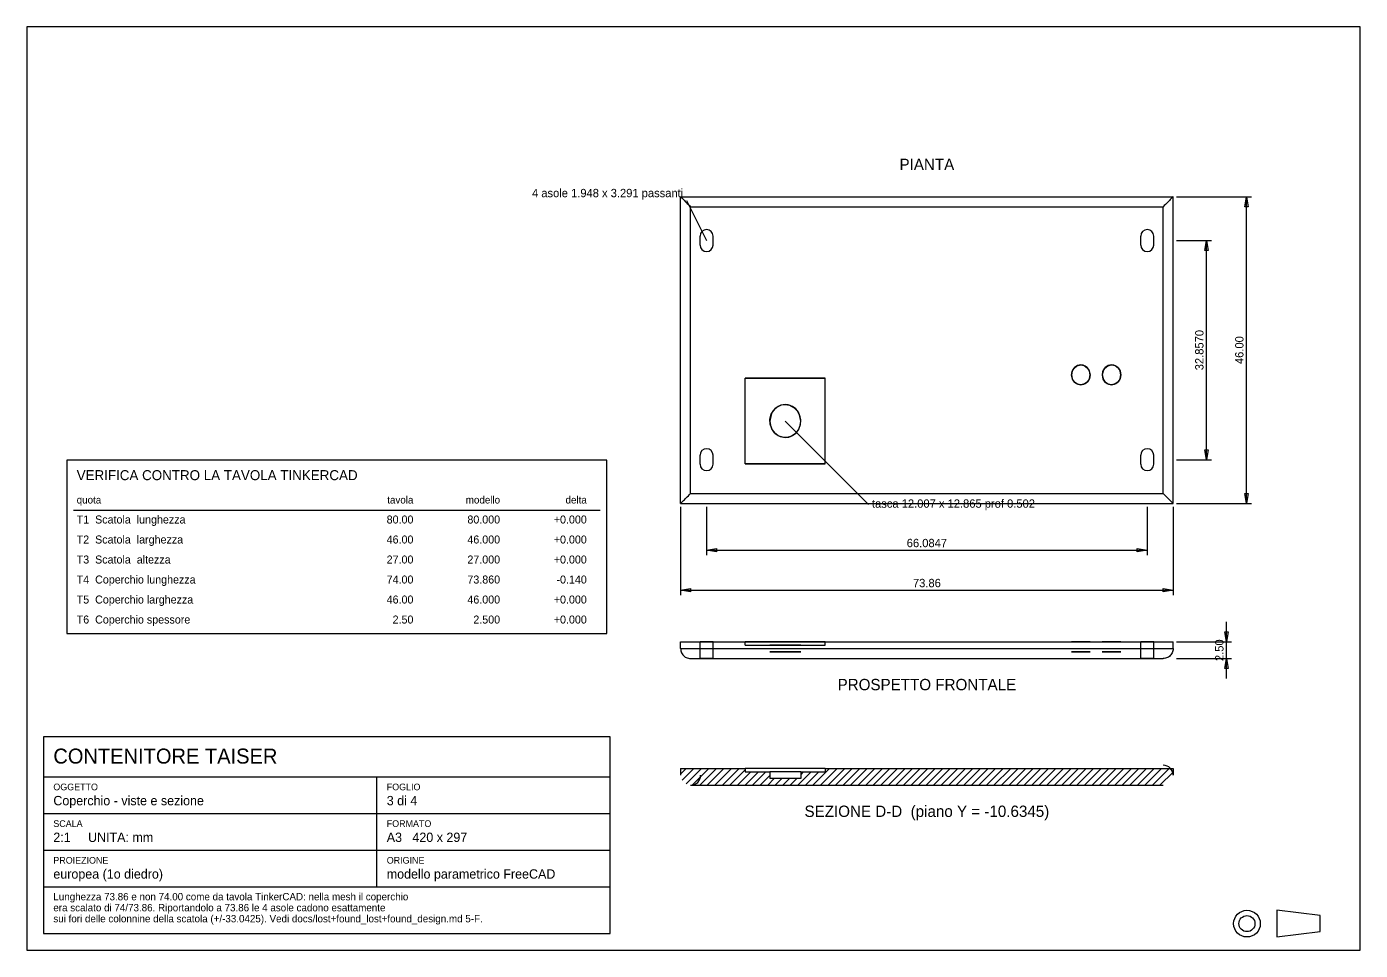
# Model space of a CAD drawing. Header units: metres. Extents: x 10 to 1730, y 10 to 287.
# Drawn here: x 890 to 1290, y 10 to 287 of the extents above; entities that cross this region are included whole.
import ezdxf
from ezdxf.enums import TextEntityAlignment as Align

# ---------------------------------------------------------------- set-up
doc = ezdxf.new("R2010")
doc.units = ezdxf.units.M
for name, color, linetype in [('ASSI', 1, 'CONTINUOUS'), ('CONTORNO', 7, 'CONTINUOUS'), ('CORNICE', 7, 'CONTINUOUS'), ('NASCOSTO', 8, 'CONTINUOUS'), ('QUOTE', 5, 'CONTINUOUS'), ('SEZIONE', 9, 'CONTINUOUS')]:
    doc.layers.add(name, color=color, linetype=linetype)

msp = doc.modelspace()

# ---------------------------------------------------------------- linework, layer by layer
at = {"layer": 'CONTORNO'}
for p, q in [((1086.14, 144), (1086.14, 236)), ((1086.14, 236), (1233.86, 236)), ((1233.86, 144), (1233.86, 236)), ((1091.966955, 221.514307), (1091.966955, 224.199693)), ((1095.863569, 221.514307), (1095.863569, 224.199693)), ((1224.136431, 221.514307), (1224.136431, 224.199693)), ((1228.033045, 221.514307), (1228.033045, 224.199693)), ((1203.801211, 184.142344), (1203.58908, 183.692781)), ((1204.263059, 184.748224), (1203.801211, 184.142344)), ((1204.841063, 185.195207), (1204.263059, 184.748224)), ((1205.127493, 185.33943), (1204.841063, 185.195207)), ((1206.1625, 185.554), (1205.127493, 185.33943)), ((1206.845971, 185.462398), (1206.1625, 185.554)), ((1207.483937, 185.195207), (1206.845971, 185.462398)), ((1208.061941, 184.748224), (1207.483937, 185.195207)), ((1208.523789, 184.142344), (1208.061941, 184.748224)), ((1208.73592, 183.692781), (1208.523789, 184.142344)), ((1213.033711, 184.142344), (1212.82158, 183.692781)), ((1213.495559, 184.748224), (1213.033711, 184.142344)), ((1214.073563, 185.195207), (1213.495559, 184.748224)), ((1214.359993, 185.33943), (1214.073563, 185.195207)), ((1215.395, 185.554), (1214.359993, 185.33943)), ((1216.078471, 185.462398), (1215.395, 185.554)), ((1216.716437, 185.195207), (1216.078471, 185.462398)), ((1217.294441, 184.748224), (1216.716437, 185.195207)), ((1217.756289, 184.142344), (1217.294441, 184.748224)), ((1217.96842, 183.692781), (1217.756289, 184.142344)), ((1105.523259, 155.866), (1105.523259, 181.596)), ((1129.537741, 181.596), (1105.523259, 181.596)), ((1129.537741, 155.866), (1129.537741, 181.596)), ((1203.58908, 183.692781), (1203.387759, 182.581)), ((1203.387759, 182.581), (1203.58908, 181.469219)), ((1203.58908, 181.469219), (1203.801211, 181.019656)), ((1203.801211, 181.019656), (1204.263059, 180.413776)), ((1204.263059, 180.413776), (1204.841063, 179.966793)), ((1207.483937, 179.966793), (1208.061941, 180.413776)), ((1208.061941, 180.413776), (1208.523789, 181.019656)), ((1208.523789, 181.019656), (1208.73592, 181.469219)), ((1208.937241, 182.581), (1208.73592, 183.692781)), ((1208.73592, 181.469219), (1208.937241, 182.581)), ((1212.82158, 183.692781), (1212.620259, 182.581)), ((1212.620259, 182.581), (1212.82158, 181.469219)), ((1212.82158, 181.469219), (1213.033711, 181.019656)), ((1213.033711, 181.019656), (1213.495559, 180.413776)), ((1213.495559, 180.413776), (1214.073563, 179.966793)), ((1216.716437, 179.966793), (1217.294441, 180.413776)), ((1217.294441, 180.413776), (1217.756289, 181.019656)), ((1217.756289, 181.019656), (1217.96842, 181.469219)), ((1218.169741, 182.581), (1217.96842, 183.692781)), ((1217.96842, 181.469219), (1218.169741, 182.581)), ((1204.841063, 179.966793), (1205.239012, 179.777489)), ((1205.239012, 179.777489), (1206.1625, 179.608)), ((1206.1625, 179.608), (1207.085988, 179.777489)), ((1207.085988, 179.777489), (1207.483937, 179.966793)), ((1214.073563, 179.966793), (1214.471512, 179.777489)), ((1214.471512, 179.777489), (1215.395, 179.608)), ((1215.395, 179.608), (1216.318488, 179.777489)), ((1216.318488, 179.777489), (1216.716437, 179.966793)), ((1114.388272, 172.361347), (1113.613176, 171.357561)), ((1115.355264, 173.099224), (1114.388272, 172.361347)), ((1116.180894, 173.466161), (1115.355264, 173.099224)), ((1117.5305, 173.682), (1116.180894, 173.466161)), ((1118.398066, 173.59397), (1117.5305, 173.682)), ((1119.705736, 173.099224), (1118.398066, 173.59397)), ((1120.672728, 172.361347), (1119.705736, 173.099224)), ((1121.447824, 171.357561), (1120.672728, 172.361347)), ((1113.255496, 170.611286), (1112.909259, 168.731)), ((1112.909259, 168.731), (1113.076901, 167.409568)), ((1113.613176, 171.357561), (1113.255496, 170.611286)), ((1121.805504, 170.611286), (1121.447824, 171.357561)), ((1122.151741, 168.731), (1121.805504, 170.611286)), ((1121.984099, 167.409568), (1122.151741, 168.731)), ((1113.076901, 167.409568), (1113.255496, 166.850714)), ((1113.255496, 166.850714), (1113.613176, 166.104439)), ((1113.613176, 166.104439), (1114.388272, 165.100653)), ((1114.388272, 165.100653), (1115.355264, 164.362776)), ((1115.355264, 164.362776), (1115.992461, 164.062254)), ((1115.992461, 164.062254), (1117.5305, 163.78)), ((1118.623419, 163.920451), (1119.068539, 164.062254)), ((1119.068539, 164.062254), (1119.705736, 164.362776)), ((1119.705736, 164.362776), (1120.672728, 165.100653)), ((1120.672728, 165.100653), (1121.447824, 166.104439)), ((1121.447824, 166.104439), (1121.805504, 166.850714)), ((1121.805504, 166.850714), (1121.984099, 167.409568)), ((1117.5305, 163.78), (1118.623419, 163.920451)), ((1091.966955, 155.800307), (1091.966955, 158.485693)), ((1095.863569, 155.800307), (1095.863569, 158.485693)), ((1224.136431, 155.800307), (1224.136431, 158.485693)), ((1228.033045, 155.800307), (1228.033045, 158.485693)), ((1129.537741, 155.866), (1105.523259, 155.866)), ((1086.14, 144), (1233.86, 144)), ((1086.14, 100.5), (1086.14, 102.5)), ((1086.14, 102.5), (1233.86, 102.5)), ((1086.14, 100.5), (1086.158863, 100.164107)), ((1086.14, 100.5), (1086.158863, 100.164107)), ((1086.14, 100.5), (1233.86, 100.5)), ((1086.158863, 100.164107), (1086.215216, 99.832437)), ((1086.158863, 100.164107), (1086.215216, 99.832437)), ((1233.841137, 100.164107), (1233.784784, 99.832437)), ((1233.841137, 100.164107), (1233.784784, 99.832437)), ((1233.86, 100.5), (1233.841137, 100.164107)), ((1233.86, 100.5), (1233.841137, 100.164107)), ((1233.86, 100.5), (1233.86, 102.5)), ((1086.215216, 99.832437), (1086.30835, 99.509163)), ((1086.215216, 99.832437), (1086.30835, 99.509163)), ((1086.30835, 99.509163), (1086.437093, 99.198349)), ((1086.30835, 99.509163), (1086.437093, 99.198349)), ((1086.437093, 99.198349), (1086.599827, 98.903904)), ((1086.437093, 99.198349), (1086.599827, 98.903904)), ((1086.599827, 98.903904), (1086.794506, 98.629531)), ((1086.599827, 98.903904), (1086.794506, 98.629531)), ((1086.794506, 98.629531), (1087.01868, 98.37868)), ((1086.794506, 98.629531), (1087.01868, 98.37868)), ((1087.01868, 98.37868), (1087.269531, 98.154506)), ((1087.01868, 98.37868), (1087.269531, 98.154506)), ((1087.269531, 98.154506), (1087.543904, 97.959827)), ((1087.269531, 98.154506), (1087.543904, 97.959827)), ((1087.543904, 97.959827), (1087.838349, 97.797093)), ((1087.543904, 97.959827), (1087.838349, 97.797093)), ((1087.838349, 97.797093), (1088.149163, 97.66835)), ((1087.838349, 97.797093), (1088.149163, 97.66835)), ((1088.149163, 97.66835), (1088.472437, 97.575216)), ((1088.149163, 97.66835), (1088.472437, 97.575216)), ((1088.472437, 97.575216), (1088.804107, 97.518863)), ((1088.472437, 97.575216), (1088.804107, 97.518863)), ((1088.804107, 97.518863), (1089.14, 97.5)), ((1088.804107, 97.518863), (1089.14, 97.5)), ((1089.14, 97.5), (1230.86, 97.5)), ((1231.195893, 97.518863), (1230.86, 97.5)), ((1231.195893, 97.518863), (1230.86, 97.5)), ((1231.527563, 97.575216), (1231.195893, 97.518863)), ((1231.527563, 97.575216), (1231.195893, 97.518863)), ((1231.850837, 97.66835), (1231.527563, 97.575216)), ((1231.850837, 97.66835), (1231.527563, 97.575216)), ((1232.161651, 97.797093), (1231.850837, 97.66835)), ((1232.161651, 97.797093), (1231.850837, 97.66835)), ((1232.456096, 97.959827), (1232.161651, 97.797093)), ((1232.456096, 97.959827), (1232.161651, 97.797093)), ((1232.730469, 98.154506), (1232.456096, 97.959827)), ((1232.730469, 98.154506), (1232.456096, 97.959827)), ((1232.98132, 98.37868), (1232.730469, 98.154506)), ((1232.98132, 98.37868), (1232.730469, 98.154506)), ((1233.205494, 98.629531), (1232.98132, 98.37868)), ((1233.205494, 98.629531), (1232.98132, 98.37868)), ((1233.400173, 98.903904), (1233.205494, 98.629531)), ((1233.400173, 98.903904), (1233.205494, 98.629531)), ((1233.562907, 99.198349), (1233.400173, 98.903904)), ((1233.562907, 99.198349), (1233.400173, 98.903904)), ((1233.69165, 99.509163), (1233.562907, 99.198349)), ((1233.69165, 99.509163), (1233.562907, 99.198349)), ((1233.784784, 99.832437), (1233.69165, 99.509163)), ((1233.784784, 99.832437), (1233.69165, 99.509163)), ((1086.14, 64.5), (1086.14, 62.5)), ((1086.14, 64.5), (1105.523259, 64.5)), ((1105.523259, 64.5), (1105.523259, 63.496)), ((1129.537741, 64.5), (1105.523259, 64.5)), ((1129.537741, 64.5), (1129.537741, 63.496)), ((1129.537741, 64.5), (1233.86, 64.5)), ((1233.86, 64.5), (1233.86, 62.5)), ((1105.523259, 63.496), (1112.909259, 63.496)), ((1112.909259, 63.496001), (1112.909259, 61.496)), ((1113.255496, 63.496), (1112.909259, 63.496)), ((1122.151741, 61.496), (1112.909259, 61.496)), ((1113.613176, 63.496), (1113.255496, 63.496)), ((1114.388272, 63.496), (1113.613176, 63.496)), ((1115.355264, 63.496), (1114.388272, 63.496)), ((1117.5305, 63.496), (1115.355264, 63.496)), ((1119.705736, 63.496), (1117.5305, 63.496)), ((1120.672728, 63.496), (1119.705736, 63.496)), ((1121.447824, 63.496), (1120.672728, 63.496)), ((1121.805504, 63.496), (1121.447824, 63.496)), ((1122.151741, 63.496), (1121.805504, 63.496)), ((1122.151741, 63.496001), (1122.151741, 61.496)), ((1122.151741, 63.496), (1129.537741, 63.496)), ((1089.14, 59.5), (1230.86, 59.5))]:
    msp.add_line(p, q, dxfattribs=at)
for centre, radius, start, end in [((1093.915262, 224.199693), 1.948307, 0, 180), ((1226.084738, 224.199693), 1.948307, 0, 180), ((1093.915262, 221.514307), 1.948307, 180, 360), ((1226.084738, 221.514307), 1.948307, 180, 360), ((1093.915262, 158.485693), 1.948307, 0, 180), ((1226.084738, 158.485693), 1.948307, 0, 180), ((1093.915262, 155.800307), 1.948307, 180, 360), ((1226.084738, 155.800307), 1.948307, 180, 360), ((1230.86, 62.5), 3, 0, 90), ((1089.14, 62.5), 3, 270, 360)]:
    msp.add_arc(centre, radius, start, end, dxfattribs=at)
at = {"layer": 'CORNICE'}
for p, q in [((1290, 287), (890, 287)), ((890, 287), (890, 10)), ((1290, 10), (1290, 287)), ((1064, 157), (902, 157)), ((902, 157), (902, 105)), ((1064, 105), (1064, 157)), ((904, 142), (1062, 142)), ((902, 105), (1064, 105)), ((1065, 74), (895, 74)), ((895, 74), (895, 15)), ((1065, 15), (1065, 74)), ((895, 62), (1065, 62)), ((995, 29), (995, 62)), ((895, 51), (1065, 51)), ((895, 40), (1065, 40)), ((895, 29), (1065, 29)), ((1278, 20.4), (1265, 22)), ((1265, 22), (1265, 14)), ((1278, 15.6), (1278, 20.4)), ((895, 15), (1065, 15)), ((1265, 14), (1278, 15.6)), ((890, 10), (1290, 10))]:
    msp.add_line(p, q, dxfattribs=at)
for radius in [4, 2.4]:
    msp.add_circle((1256, 18), radius, dxfattribs=at)
at = {"layer": 'NASCOSTO'}
for p, q in [((1086.14, 144), (1086.14, 236)), ((1086.14, 236), (1086.158863, 235.981137)), ((1086.14, 236), (1233.86, 236)), ((1233.86, 236), (1233.841137, 235.981137)), ((1233.86, 144), (1233.86, 236)), ((1086.158863, 235.981137), (1086.215216, 235.924784)), ((1086.215216, 235.924784), (1086.30835, 235.83165)), ((1086.30835, 235.83165), (1086.437093, 235.702907)), ((1086.437093, 235.702907), (1086.599827, 235.540173)), ((1086.599827, 235.540173), (1086.794506, 235.345494)), ((1086.794506, 235.345494), (1087.01868, 235.12132)), ((1087.01868, 235.12132), (1087.269531, 234.870469)), ((1087.269531, 234.870469), (1087.543904, 234.596096)), ((1087.543904, 234.596096), (1087.838349, 234.301651)), ((1087.838349, 234.301651), (1088.149163, 233.990837)), ((1088.149163, 233.990837), (1088.472437, 233.667563)), ((1088.472437, 233.667563), (1088.804107, 233.335893)), ((1088.804107, 233.335893), (1089.14, 233)), ((1089.14, 147), (1089.14, 233)), ((1089.14, 233), (1230.86, 233)), ((1231.195893, 233.335893), (1230.86, 233)), ((1230.86, 147), (1230.86, 233)), ((1231.527563, 233.667563), (1231.195893, 233.335893)), ((1231.850837, 233.990837), (1231.527563, 233.667563)), ((1232.161651, 234.301651), (1231.850837, 233.990837)), ((1232.456096, 234.596096), (1232.161651, 234.301651)), ((1232.730469, 234.870469), (1232.456096, 234.596096)), ((1232.98132, 235.12132), (1232.730469, 234.870469)), ((1233.205494, 235.345494), (1232.98132, 235.12132)), ((1233.400173, 235.540173), (1233.205494, 235.345494)), ((1233.562907, 235.702907), (1233.400173, 235.540173)), ((1233.69165, 235.83165), (1233.562907, 235.702907)), ((1233.784784, 235.924784), (1233.69165, 235.83165)), ((1233.841137, 235.981137), (1233.784784, 235.924784)), ((1091.966955, 221.514307), (1091.966955, 224.199693)), ((1095.863569, 221.514307), (1095.863569, 224.199693)), ((1224.136431, 221.514307), (1224.136431, 224.199693)), ((1228.033045, 221.514307), (1228.033045, 224.199693)), ((1203.560986, 183.614997), (1204.132684, 184.608007)), ((1204.132684, 184.608007), (1205.005577, 185.28325)), ((1205.005577, 185.28325), (1206.1625, 185.554)), ((1206.1625, 185.554), (1207.199724, 185.338474)), ((1207.199724, 185.338474), (1208.090489, 184.719088)), ((1208.090489, 184.719088), (1208.704139, 183.77376)), ((1212.793486, 183.614997), (1213.365184, 184.608007)), ((1213.365184, 184.608007), (1214.238077, 185.28325)), ((1214.238077, 185.28325), (1215.395, 185.554)), ((1215.395, 185.554), (1216.432224, 185.338474)), ((1216.432224, 185.338474), (1217.322989, 184.719088)), ((1217.322989, 184.719088), (1217.936639, 183.77376)), ((1105.523259, 155.866), (1105.523259, 181.596)), ((1105.523259, 181.596), (1129.537741, 181.596)), ((1129.537741, 155.866), (1129.537741, 181.596)), ((1203.390128, 182.458182), (1203.560986, 183.614997)), ((1203.646863, 181.326553), (1203.390128, 182.458182)), ((1204.279823, 180.397048), (1203.646863, 181.326553)), ((1205.182802, 179.799479), (1204.279823, 180.397048)), ((1208.148644, 180.504921), (1207.262383, 179.851543)), ((1208.741125, 181.483153), (1208.148644, 180.504921)), ((1208.704139, 183.77376), (1208.936774, 182.635503)), ((1208.936774, 182.635503), (1208.741125, 181.483153)), ((1212.622628, 182.458182), (1212.793486, 183.614997)), ((1212.879363, 181.326553), (1212.622628, 182.458182)), ((1213.512323, 180.397048), (1212.879363, 181.326553)), ((1214.415302, 179.799479), (1213.512323, 180.397048)), ((1217.381144, 180.504921), (1216.494883, 179.851543)), ((1217.973625, 181.483153), (1217.381144, 180.504921)), ((1217.936639, 183.77376), (1218.169274, 182.635503)), ((1218.169274, 182.635503), (1217.973625, 181.483153)), ((1206.224265, 179.608737), (1205.182802, 179.799479)), ((1207.262383, 179.851543), (1206.224265, 179.608737)), ((1215.456765, 179.608737), (1214.415302, 179.799479)), ((1216.494883, 179.851543), (1215.456765, 179.608737)), ((1113.320832, 170.773492), (1114.089435, 172.03574)), ((1114.089435, 172.03574), (1115.165731, 172.984671)), ((1115.165731, 172.984671), (1116.443366, 173.543053)), ((1116.443366, 173.543053), (1116.983079, 173.647141)), ((1116.983079, 173.647141), (1117.5305, 173.682)), ((1117.5305, 173.682), (1118.88238, 173.465416)), ((1118.88238, 173.465416), (1120.11956, 172.832023)), ((1120.11956, 172.832023), (1121.135898, 171.828125)), ((1112.941445, 169.314315), (1113.320832, 170.773492)), ((1112.991418, 167.801569), (1112.941445, 169.314315)), ((1121.135898, 171.828125), (1121.834814, 170.532903)), ((1121.834814, 170.532903), (1122.141516, 169.060165)), ((1122.141516, 169.060165), (1122.018505, 167.550719)), ((1113.461511, 166.383972), (1112.991418, 167.801569)), ((1114.297594, 165.193219), (1113.461511, 166.383972)), ((1115.414354, 164.329587), (1114.297594, 165.193219)), ((1116.710308, 163.858603), (1115.414354, 164.329587)), ((1119.403318, 164.204795), (1118.077309, 163.814781)), ((1120.573471, 165.004864), (1119.403318, 164.204795)), ((1121.476406, 166.154015), (1120.573471, 165.004864)), ((1122.018505, 167.550719), (1121.476406, 166.154015)), ((1118.077309, 163.814781), (1116.710308, 163.858603)), ((1091.966955, 155.800307), (1091.966955, 158.485693)), ((1095.863569, 155.800307), (1095.863569, 158.485693)), ((1224.136431, 155.800307), (1224.136431, 158.485693)), ((1228.033045, 155.800307), (1228.033045, 158.485693)), ((1105.523259, 155.866), (1129.537741, 155.866)), ((1086.14, 144), (1086.158863, 144.018863)), ((1086.14, 144), (1233.86, 144)), ((1086.158863, 144.018863), (1086.215216, 144.075216)), ((1086.215216, 144.075216), (1086.30835, 144.16835)), ((1086.30835, 144.16835), (1086.437093, 144.297093)), ((1086.437093, 144.297093), (1086.599827, 144.459827)), ((1086.599827, 144.459827), (1086.794506, 144.654506)), ((1086.794506, 144.654506), (1087.01868, 144.87868)), ((1087.01868, 144.87868), (1087.269531, 145.129531)), ((1087.269531, 145.129531), (1087.543904, 145.403904)), ((1087.543904, 145.403904), (1087.838349, 145.698349)), ((1087.838349, 145.698349), (1088.149163, 146.009163)), ((1088.149163, 146.009163), (1088.472437, 146.332437)), ((1088.472437, 146.332437), (1088.804107, 146.664107)), ((1088.804107, 146.664107), (1089.14, 147)), ((1089.14, 147), (1230.86, 147)), ((1231.195893, 146.664107), (1230.86, 147)), ((1231.527563, 146.332437), (1231.195893, 146.664107)), ((1231.850837, 146.009163), (1231.527563, 146.332437)), ((1232.161651, 145.698349), (1231.850837, 146.009163)), ((1232.456096, 145.403904), (1232.161651, 145.698349)), ((1232.730469, 145.129531), (1232.456096, 145.403904)), ((1232.98132, 144.87868), (1232.730469, 145.129531)), ((1233.205494, 144.654506), (1232.98132, 144.87868)), ((1233.400173, 144.459827), (1233.205494, 144.654506)), ((1233.562907, 144.297093), (1233.400173, 144.459827)), ((1233.69165, 144.16835), (1233.562907, 144.297093)), ((1233.784784, 144.075216), (1233.69165, 144.16835)), ((1233.841137, 144.018863), (1233.784784, 144.075216)), ((1233.86, 144), (1233.841137, 144.018863)), ((1086.14, 100.5), (1086.14, 102.5)), ((1086.14, 102.5), (1233.86, 102.5)), ((1086.14, 100.5), (1233.86, 100.5)), ((1091.966955, 102.5), (1092.015803, 102.5)), ((1092.015803, 102.5), (1091.966955, 102.5)), ((1091.966955, 102.5), (1092.015803, 102.5)), ((1092.015803, 102.5), (1091.966955, 102.5)), ((1091.966955, 97.5), (1091.966955, 102.5)), ((1091.966955, 97.5), (1091.966955, 102.5)), ((1091.966955, 97.5), (1091.966955, 102.5)), ((1091.966955, 97.5), (1091.966955, 102.5)), ((1092.015803, 102.5), (1092.159898, 102.5)), ((1092.159898, 102.5), (1092.015803, 102.5)), ((1092.015803, 102.5), (1092.159898, 102.5)), ((1092.159898, 102.5), (1092.015803, 102.5)), ((1092.159898, 102.5), (1092.392014, 102.5)), ((1092.392014, 102.5), (1092.159898, 102.5)), ((1092.159898, 102.5), (1092.392014, 102.5)), ((1092.392014, 102.5), (1092.159898, 102.5)), ((1092.392014, 102.5), (1092.700513, 102.5)), ((1092.700513, 102.5), (1092.392014, 102.5)), ((1092.392014, 102.5), (1092.700513, 102.5)), ((1092.700513, 102.5), (1092.392014, 102.5)), ((1092.700513, 102.5), (1093.069923, 102.5)), ((1093.069923, 102.5), (1092.700513, 102.5)), ((1092.700513, 102.5), (1093.069923, 102.5)), ((1093.069923, 102.5), (1092.700513, 102.5)), ((1093.069923, 102.5), (1093.481723, 102.5)), ((1093.481723, 102.5), (1093.069923, 102.5)), ((1093.069923, 102.5), (1093.481723, 102.5)), ((1093.481723, 102.5), (1093.069923, 102.5)), ((1093.481723, 102.5), (1093.915262, 102.5)), ((1093.915262, 102.5), (1093.481723, 102.5)), ((1093.481723, 102.5), (1093.915262, 102.5)), ((1093.915262, 102.5), (1093.481723, 102.5)), ((1093.915262, 102.5), (1094.348801, 102.5)), ((1094.348801, 102.5), (1093.915262, 102.5)), ((1093.915262, 102.5), (1094.348801, 102.5)), ((1094.348801, 102.5), (1093.915262, 102.5)), ((1094.348801, 102.5), (1094.760601, 102.5)), ((1094.760601, 102.5), (1094.348801, 102.5)), ((1094.348801, 102.5), (1094.760601, 102.5)), ((1094.760601, 102.5), (1094.348801, 102.5)), ((1094.760601, 102.5), (1095.130012, 102.5)), ((1095.130012, 102.5), (1094.760601, 102.5)), ((1094.760601, 102.5), (1095.130012, 102.5)), ((1095.130012, 102.5), (1094.760601, 102.5)), ((1095.130012, 102.5), (1095.43851, 102.5)), ((1095.43851, 102.5), (1095.130012, 102.5)), ((1095.130012, 102.5), (1095.43851, 102.5)), ((1095.43851, 102.5), (1095.130012, 102.5)), ((1095.43851, 102.5), (1095.670626, 102.5)), ((1095.670626, 102.5), (1095.43851, 102.5)), ((1095.43851, 102.5), (1095.670626, 102.5)), ((1095.670626, 102.5), (1095.43851, 102.5)), ((1095.670626, 102.5), (1095.814721, 102.5)), ((1095.814721, 102.5), (1095.670626, 102.5)), ((1095.670626, 102.5), (1095.814721, 102.5)), ((1095.814721, 102.5), (1095.670626, 102.5)), ((1095.814721, 102.5), (1095.863569, 102.5)), ((1095.863569, 102.5), (1095.814721, 102.5)), ((1095.814721, 102.5), (1095.863569, 102.5)), ((1095.863569, 102.5), (1095.814721, 102.5)), ((1095.863569, 97.5), (1095.863569, 102.5)), ((1095.863569, 97.5), (1095.863569, 102.5)), ((1095.863569, 97.5), (1095.863569, 102.5)), ((1095.863569, 97.5), (1095.863569, 102.5)), ((1129.537741, 102.5), (1105.523259, 102.5)), ((1129.537741, 102.5), (1105.523259, 102.5)), ((1105.523259, 101.496), (1105.523259, 102.5)), ((1105.523259, 101.496), (1105.523259, 102.5)), ((1105.523259, 101.496), (1129.537741, 101.496)), ((1105.523259, 101.496), (1129.537741, 101.496)), ((1113.255496, 101.496), (1112.909259, 101.496)), ((1112.909259, 101.496), (1113.076901, 101.496)), ((1113.076901, 101.496), (1113.255496, 101.496)), ((1113.613176, 101.496), (1113.255496, 101.496)), ((1113.255496, 101.496), (1113.613176, 101.496)), ((1114.388272, 101.496), (1113.613176, 101.496)), ((1113.613176, 101.496), (1114.388272, 101.496)), ((1115.355264, 101.496), (1114.388272, 101.496)), ((1114.388272, 101.496), (1115.355264, 101.496)), ((1117.5305, 101.496), (1115.355264, 101.496)), ((1115.355264, 101.496), (1115.992461, 101.496)), ((1115.992461, 101.496), (1117.5305, 101.496)), ((1117.5305, 101.496), (1118.623419, 101.496)), ((1119.705736, 101.496), (1117.5305, 101.496)), ((1118.623419, 101.496), (1119.068539, 101.496)), ((1119.068539, 101.496), (1119.705736, 101.496)), ((1119.705736, 101.496), (1120.672728, 101.496)), ((1120.672728, 101.496), (1119.705736, 101.496)), ((1120.672728, 101.496), (1121.447824, 101.496)), ((1121.447824, 101.496), (1120.672728, 101.496)), ((1121.447824, 101.496), (1121.805504, 101.496)), ((1121.805504, 101.496), (1121.447824, 101.496)), ((1121.805504, 101.496), (1121.984099, 101.496)), ((1122.151741, 101.496), (1121.805504, 101.496)), ((1121.984099, 101.496), (1122.151741, 101.496)), ((1129.537741, 101.496), (1129.537741, 102.5)), ((1129.537741, 101.496), (1129.537741, 102.5)), ((1203.58908, 102.5), (1203.387759, 102.5)), ((1203.387759, 102.5), (1203.58908, 102.5)), ((1203.801211, 102.5), (1203.58908, 102.5)), ((1203.58908, 102.5), (1203.801211, 102.5)), ((1204.263059, 102.5), (1203.801211, 102.5)), ((1203.801211, 102.5), (1204.263059, 102.5)), ((1204.841063, 102.5), (1204.263059, 102.5)), ((1204.263059, 102.5), (1204.841063, 102.5)), ((1206.1625, 102.5), (1204.841063, 102.5)), ((1204.841063, 102.5), (1205.239012, 102.5)), ((1205.239012, 102.5), (1206.1625, 102.5)), ((1206.1625, 102.5), (1207.085988, 102.5)), ((1207.483937, 102.5), (1206.1625, 102.5)), ((1207.085988, 102.5), (1207.483937, 102.5)), ((1207.483937, 102.5), (1208.061941, 102.5)), ((1208.061941, 102.5), (1207.483937, 102.5)), ((1208.061941, 102.5), (1208.523789, 102.5)), ((1208.523789, 102.5), (1208.061941, 102.5)), ((1208.523789, 102.5), (1208.73592, 102.5)), ((1208.73592, 102.5), (1208.523789, 102.5)), ((1208.73592, 102.5), (1208.937241, 102.5)), ((1208.937241, 102.5), (1208.73592, 102.5)), ((1212.82158, 102.5), (1212.620259, 102.5)), ((1212.620259, 102.5), (1212.82158, 102.5)), ((1213.033711, 102.5), (1212.82158, 102.5)), ((1212.82158, 102.5), (1213.033711, 102.5)), ((1213.495559, 102.5), (1213.033711, 102.5)), ((1213.033711, 102.5), (1213.495559, 102.5)), ((1214.073563, 102.5), (1213.495559, 102.5)), ((1213.495559, 102.5), (1214.073563, 102.5)), ((1215.395, 102.5), (1214.073563, 102.5)), ((1214.073563, 102.5), (1214.471512, 102.5)), ((1214.471512, 102.5), (1215.395, 102.5)), ((1215.395, 102.5), (1216.318488, 102.5)), ((1216.716437, 102.5), (1215.395, 102.5)), ((1216.318488, 102.5), (1216.716437, 102.5)), ((1216.716437, 102.5), (1217.294441, 102.5)), ((1217.294441, 102.5), (1216.716437, 102.5)), ((1217.294441, 102.5), (1217.756289, 102.5)), ((1217.756289, 102.5), (1217.294441, 102.5)), ((1217.756289, 102.5), (1217.96842, 102.5)), ((1217.96842, 102.5), (1217.756289, 102.5)), ((1217.96842, 102.5), (1218.169741, 102.5)), ((1218.169741, 102.5), (1217.96842, 102.5)), ((1224.136431, 102.5), (1224.185279, 102.5)), ((1224.185279, 102.5), (1224.136431, 102.5)), ((1224.136431, 102.5), (1224.185279, 102.5)), ((1224.185279, 102.5), (1224.136431, 102.5)), ((1224.136431, 97.5), (1224.136431, 102.5)), ((1224.136431, 97.5), (1224.136431, 102.5)), ((1224.136431, 97.5), (1224.136431, 102.5)), ((1224.136431, 97.5), (1224.136431, 102.5)), ((1224.185279, 102.5), (1224.329374, 102.5)), ((1224.329374, 102.5), (1224.185279, 102.5)), ((1224.185279, 102.5), (1224.329374, 102.5)), ((1224.329374, 102.5), (1224.185279, 102.5)), ((1224.329374, 102.5), (1224.56149, 102.5)), ((1224.56149, 102.5), (1224.329374, 102.5)), ((1224.329374, 102.5), (1224.56149, 102.5)), ((1224.56149, 102.5), (1224.329374, 102.5)), ((1224.56149, 102.5), (1224.869988, 102.5)), ((1224.869988, 102.5), (1224.56149, 102.5)), ((1224.56149, 102.5), (1224.869988, 102.5)), ((1224.869988, 102.5), (1224.56149, 102.5)), ((1224.869988, 102.5), (1225.239399, 102.5)), ((1225.239399, 102.5), (1224.869988, 102.5)), ((1224.869988, 102.5), (1225.239399, 102.5)), ((1225.239399, 102.5), (1224.869988, 102.5)), ((1225.239399, 102.5), (1225.651199, 102.5)), ((1225.651199, 102.5), (1225.239399, 102.5)), ((1225.239399, 102.5), (1225.651199, 102.5)), ((1225.651199, 102.5), (1225.239399, 102.5)), ((1225.651199, 102.5), (1226.084738, 102.5)), ((1226.084738, 102.5), (1225.651199, 102.5)), ((1225.651199, 102.5), (1226.084738, 102.5)), ((1226.084738, 102.5), (1225.651199, 102.5)), ((1226.084738, 102.5), (1226.518277, 102.5)), ((1226.518277, 102.5), (1226.084738, 102.5)), ((1226.084738, 102.5), (1226.518277, 102.5)), ((1226.518277, 102.5), (1226.084738, 102.5)), ((1226.518277, 102.5), (1226.930077, 102.5)), ((1226.930077, 102.5), (1226.518277, 102.5)), ((1226.518277, 102.5), (1226.930077, 102.5)), ((1226.930077, 102.5), (1226.518277, 102.5)), ((1226.930077, 102.5), (1227.299487, 102.5)), ((1227.299487, 102.5), (1226.930077, 102.5)), ((1226.930077, 102.5), (1227.299487, 102.5)), ((1227.299487, 102.5), (1226.930077, 102.5)), ((1227.299487, 102.5), (1227.607986, 102.5)), ((1227.607986, 102.5), (1227.299487, 102.5)), ((1227.299487, 102.5), (1227.607986, 102.5)), ((1227.607986, 102.5), (1227.299487, 102.5)), ((1227.607986, 102.5), (1227.840102, 102.5)), ((1227.840102, 102.5), (1227.607986, 102.5)), ((1227.607986, 102.5), (1227.840102, 102.5)), ((1227.840102, 102.5), (1227.607986, 102.5)), ((1227.840102, 102.5), (1227.984197, 102.5)), ((1227.984197, 102.5), (1227.840102, 102.5)), ((1227.840102, 102.5), (1227.984197, 102.5)), ((1227.984197, 102.5), (1227.840102, 102.5)), ((1227.984197, 102.5), (1228.033045, 102.5)), ((1228.033045, 102.5), (1227.984197, 102.5)), ((1227.984197, 102.5), (1228.033045, 102.5)), ((1228.033045, 102.5), (1227.984197, 102.5)), ((1228.033045, 97.5), (1228.033045, 102.5)), ((1228.033045, 97.5), (1228.033045, 102.5)), ((1228.033045, 97.5), (1228.033045, 102.5)), ((1228.033045, 97.5), (1228.033045, 102.5)), ((1233.86, 100.5), (1233.86, 102.5)), ((1089.14, 97.5), (1230.86, 97.5)), ((1091.966955, 97.5), (1092.015803, 97.5)), ((1092.015803, 97.5), (1091.966955, 97.5)), ((1091.966955, 97.5), (1092.015803, 97.5)), ((1092.015803, 97.5), (1091.966955, 97.5)), ((1092.015803, 97.5), (1092.159898, 97.5)), ((1092.159898, 97.5), (1092.015803, 97.5)), ((1092.015803, 97.5), (1092.159898, 97.5)), ((1092.159898, 97.5), (1092.015803, 97.5)), ((1092.159898, 97.5), (1092.392014, 97.5)), ((1092.392014, 97.5), (1092.159898, 97.5)), ((1092.159898, 97.5), (1092.392014, 97.5)), ((1092.392014, 97.5), (1092.159898, 97.5)), ((1092.392014, 97.5), (1092.700513, 97.5)), ((1092.700513, 97.5), (1092.392014, 97.5)), ((1092.392014, 97.5), (1092.700513, 97.5)), ((1092.700513, 97.5), (1092.392014, 97.5)), ((1092.700513, 97.5), (1093.069923, 97.5)), ((1093.069923, 97.5), (1092.700513, 97.5)), ((1092.700513, 97.5), (1093.069923, 97.5)), ((1093.069923, 97.5), (1092.700513, 97.5)), ((1093.069923, 97.5), (1093.481723, 97.5)), ((1093.481723, 97.5), (1093.069923, 97.5)), ((1093.069923, 97.5), (1093.481723, 97.5)), ((1093.481723, 97.5), (1093.069923, 97.5)), ((1093.481723, 97.5), (1093.915262, 97.5)), ((1093.915262, 97.5), (1093.481723, 97.5)), ((1093.481723, 97.5), (1093.915262, 97.5)), ((1093.915262, 97.5), (1093.481723, 97.5)), ((1093.915262, 97.5), (1094.348801, 97.5)), ((1094.348801, 97.5), (1093.915262, 97.5)), ((1093.915262, 97.5), (1094.348801, 97.5)), ((1094.348801, 97.5), (1093.915262, 97.5)), ((1094.348801, 97.5), (1094.760601, 97.5)), ((1094.760601, 97.5), (1094.348801, 97.5)), ((1094.348801, 97.5), (1094.760601, 97.5)), ((1094.760601, 97.5), (1094.348801, 97.5)), ((1094.760601, 97.5), (1095.130012, 97.5)), ((1095.130012, 97.5), (1094.760601, 97.5)), ((1094.760601, 97.5), (1095.130012, 97.5)), ((1095.130012, 97.5), (1094.760601, 97.5)), ((1095.130012, 97.5), (1095.43851, 97.5)), ((1095.43851, 97.5), (1095.130012, 97.5)), ((1095.130012, 97.5), (1095.43851, 97.5)), ((1095.43851, 97.5), (1095.130012, 97.5)), ((1095.43851, 97.5), (1095.670626, 97.5)), ((1095.670626, 97.5), (1095.43851, 97.5)), ((1095.43851, 97.5), (1095.670626, 97.5)), ((1095.670626, 97.5), (1095.43851, 97.5)), ((1095.670626, 97.5), (1095.814721, 97.5)), ((1095.814721, 97.5), (1095.670626, 97.5)), ((1095.670626, 97.5), (1095.814721, 97.5)), ((1095.814721, 97.5), (1095.670626, 97.5)), ((1095.814721, 97.5), (1095.863569, 97.5)), ((1095.863569, 97.5), (1095.814721, 97.5)), ((1095.814721, 97.5), (1095.863569, 97.5)), ((1095.863569, 97.5), (1095.814721, 97.5)), ((1113.025124, 99.496), (1112.909259, 99.496)), ((1112.909259, 99.496), (1112.938317, 99.496)), ((1112.938317, 99.496), (1113.025124, 99.496)), ((1113.366906, 99.496), (1113.025124, 99.496)), ((1113.025124, 99.496), (1113.168588, 99.496)), ((1113.168588, 99.496), (1113.366906, 99.496)), ((1113.917469, 99.496), (1113.366906, 99.496)), ((1113.366906, 99.496), (1113.617584, 99.496)), ((1113.617584, 99.496), (1113.917469, 99.496)), ((1114.649204, 99.496), (1113.917469, 99.496)), ((1113.917469, 99.496), (1114.262789, 99.496)), ((1114.262789, 99.496), (1114.649204, 99.496)), ((1115.525419, 99.496), (1114.649204, 99.496)), ((1114.649204, 99.496), (1115.071852, 99.496)), ((1115.071852, 99.496), (1115.525419, 99.496)), ((1116.502177, 99.496), (1115.525419, 99.496)), ((1115.525419, 99.496), (1116.004201, 99.496)), ((1116.004201, 99.496), (1116.502177, 99.496)), ((1117.5305, 99.496), (1116.502177, 99.496)), ((1116.502177, 99.496), (1117.013085, 99.496)), ((1117.013085, 99.496), (1117.5305, 99.496)), ((1117.5305, 99.496), (1118.047915, 99.496)), ((1118.558823, 99.496), (1117.5305, 99.496)), ((1118.047915, 99.496), (1118.558823, 99.496)), ((1118.558823, 99.496), (1119.056799, 99.496)), ((1119.535581, 99.496), (1118.558823, 99.496)), ((1119.056799, 99.496), (1119.535581, 99.496)), ((1119.535581, 99.496), (1119.989148, 99.496)), ((1120.411796, 99.496), (1119.535581, 99.496)), ((1119.989148, 99.496), (1120.411796, 99.496)), ((1120.411796, 99.496), (1120.798211, 99.496)), ((1121.143531, 99.496), (1120.411796, 99.496)), ((1120.798211, 99.496), (1121.143531, 99.496)), ((1121.143531, 99.496), (1121.443416, 99.496)), ((1121.694094, 99.496), (1121.143531, 99.496)), ((1121.443416, 99.496), (1121.694094, 99.496)), ((1121.694094, 99.496), (1121.892412, 99.496)), ((1122.035876, 99.496), (1121.694094, 99.496)), ((1121.892412, 99.496), (1122.035876, 99.496)), ((1122.035876, 99.496), (1122.122683, 99.496)), ((1122.151741, 99.496), (1122.035876, 99.496)), ((1122.122683, 99.496), (1122.151741, 99.496)), ((1203.457328, 99.496), (1203.387759, 99.496)), ((1203.387759, 99.496), (1203.405206, 99.496)), ((1203.405206, 99.496), (1203.457328, 99.496)), ((1203.662545, 99.496), (1203.457328, 99.496)), ((1203.457328, 99.496), (1203.543469, 99.496)), ((1203.543469, 99.496), (1203.662545, 99.496)), ((1203.99312, 99.496), (1203.662545, 99.496)), ((1203.662545, 99.496), (1203.81306, 99.496)), ((1203.81306, 99.496), (1203.99312, 99.496)), ((1204.432478, 99.496), (1203.99312, 99.496)), ((1203.99312, 99.496), (1204.200462, 99.496)), ((1204.200462, 99.496), (1204.432478, 99.496)), ((1204.958585, 99.496), (1204.432478, 99.496)), ((1204.432478, 99.496), (1204.686249, 99.496)), ((1204.686249, 99.496), (1204.958585, 99.496)), ((1205.545062, 99.496), (1204.958585, 99.496)), ((1204.958585, 99.496), (1205.246061, 99.496)), ((1205.246061, 99.496), (1205.545062, 99.496)), ((1206.1625, 99.496), (1205.545062, 99.496)), ((1205.545062, 99.496), (1205.851828, 99.496)), ((1205.851828, 99.496), (1206.1625, 99.496)), ((1206.1625, 99.496), (1206.473172, 99.496)), ((1206.779938, 99.496), (1206.1625, 99.496)), ((1206.473172, 99.496), (1206.779938, 99.496)), ((1206.779938, 99.496), (1207.078939, 99.496)), ((1207.366415, 99.496), (1206.779938, 99.496)), ((1207.078939, 99.496), (1207.366415, 99.496)), ((1207.366415, 99.496), (1207.638751, 99.496)), ((1207.892522, 99.496), (1207.366415, 99.496)), ((1207.638751, 99.496), (1207.892522, 99.496)), ((1207.892522, 99.496), (1208.124538, 99.496)), ((1208.33188, 99.496), (1207.892522, 99.496)), ((1208.124538, 99.496), (1208.33188, 99.496)), ((1208.33188, 99.496), (1208.51194, 99.496)), ((1208.662455, 99.496), (1208.33188, 99.496)), ((1208.51194, 99.496), (1208.662455, 99.496)), ((1208.662455, 99.496), (1208.781531, 99.496)), ((1208.867672, 99.496), (1208.662455, 99.496)), ((1208.781531, 99.496), (1208.867672, 99.496)), ((1208.867672, 99.496), (1208.919794, 99.496)), ((1208.937241, 99.496), (1208.867672, 99.496)), ((1208.919794, 99.496), (1208.937241, 99.496)), ((1212.689828, 99.496), (1212.620259, 99.496)), ((1212.620259, 99.496), (1212.637706, 99.496)), ((1212.637706, 99.496), (1212.689828, 99.496)), ((1212.895045, 99.496), (1212.689828, 99.496)), ((1212.689828, 99.496), (1212.775969, 99.496)), ((1212.775969, 99.496), (1212.895045, 99.496)), ((1213.22562, 99.496), (1212.895045, 99.496)), ((1212.895045, 99.496), (1213.04556, 99.496)), ((1213.04556, 99.496), (1213.22562, 99.496)), ((1213.664978, 99.496), (1213.22562, 99.496)), ((1213.22562, 99.496), (1213.432962, 99.496)), ((1213.432962, 99.496), (1213.664978, 99.496)), ((1214.191085, 99.496), (1213.664978, 99.496)), ((1213.664978, 99.496), (1213.918749, 99.496)), ((1213.918749, 99.496), (1214.191085, 99.496)), ((1214.777562, 99.496), (1214.191085, 99.496)), ((1214.191085, 99.496), (1214.478561, 99.496)), ((1214.478561, 99.496), (1214.777562, 99.496)), ((1215.395, 99.496), (1214.777562, 99.496)), ((1214.777562, 99.496), (1215.084328, 99.496)), ((1215.084328, 99.496), (1215.395, 99.496)), ((1215.395, 99.496), (1215.705672, 99.496)), ((1216.012438, 99.496), (1215.395, 99.496)), ((1215.705672, 99.496), (1216.012438, 99.496)), ((1216.012438, 99.496), (1216.311439, 99.496)), ((1216.598915, 99.496), (1216.012438, 99.496)), ((1216.311439, 99.496), (1216.598915, 99.496)), ((1216.598915, 99.496), (1216.871251, 99.496)), ((1217.125022, 99.496), (1216.598915, 99.496)), ((1216.871251, 99.496), (1217.125022, 99.496)), ((1217.125022, 99.496), (1217.357038, 99.496)), ((1217.56438, 99.496), (1217.125022, 99.496)), ((1217.357038, 99.496), (1217.56438, 99.496)), ((1217.56438, 99.496), (1217.74444, 99.496)), ((1217.894955, 99.496), (1217.56438, 99.496)), ((1217.74444, 99.496), (1217.894955, 99.496)), ((1217.894955, 99.496), (1218.014031, 99.496)), ((1218.100172, 99.496), (1217.894955, 99.496)), ((1218.014031, 99.496), (1218.100172, 99.496)), ((1218.100172, 99.496), (1218.152294, 99.496)), ((1218.169741, 99.496), (1218.100172, 99.496)), ((1218.152294, 99.496), (1218.169741, 99.496)), ((1224.136431, 97.5), (1224.185279, 97.5)), ((1224.185279, 97.5), (1224.136431, 97.5)), ((1224.136431, 97.5), (1224.185279, 97.5)), ((1224.185279, 97.5), (1224.136431, 97.5)), ((1224.185279, 97.5), (1224.329374, 97.5)), ((1224.329374, 97.5), (1224.185279, 97.5)), ((1224.185279, 97.5), (1224.329374, 97.5)), ((1224.329374, 97.5), (1224.185279, 97.5)), ((1224.329374, 97.5), (1224.56149, 97.5)), ((1224.56149, 97.5), (1224.329374, 97.5)), ((1224.329374, 97.5), (1224.56149, 97.5)), ((1224.56149, 97.5), (1224.329374, 97.5)), ((1224.56149, 97.5), (1224.869988, 97.5)), ((1224.869988, 97.5), (1224.56149, 97.5)), ((1224.56149, 97.5), (1224.869988, 97.5)), ((1224.869988, 97.5), (1224.56149, 97.5)), ((1224.869988, 97.5), (1225.239399, 97.5)), ((1225.239399, 97.5), (1224.869988, 97.5)), ((1224.869988, 97.5), (1225.239399, 97.5)), ((1225.239399, 97.5), (1224.869988, 97.5)), ((1225.239399, 97.5), (1225.651199, 97.5)), ((1225.651199, 97.5), (1225.239399, 97.5)), ((1225.239399, 97.5), (1225.651199, 97.5)), ((1225.651199, 97.5), (1225.239399, 97.5)), ((1225.651199, 97.5), (1226.084738, 97.5)), ((1226.084738, 97.5), (1225.651199, 97.5)), ((1225.651199, 97.5), (1226.084738, 97.5)), ((1226.084738, 97.5), (1225.651199, 97.5)), ((1226.084738, 97.5), (1226.518277, 97.5)), ((1226.518277, 97.5), (1226.084738, 97.5)), ((1226.084738, 97.5), (1226.518277, 97.5)), ((1226.518277, 97.5), (1226.084738, 97.5)), ((1226.518277, 97.5), (1226.930077, 97.5)), ((1226.930077, 97.5), (1226.518277, 97.5)), ((1226.518277, 97.5), (1226.930077, 97.5)), ((1226.930077, 97.5), (1226.518277, 97.5)), ((1226.930077, 97.5), (1227.299487, 97.5)), ((1227.299487, 97.5), (1226.930077, 97.5)), ((1226.930077, 97.5), (1227.299487, 97.5)), ((1227.299487, 97.5), (1226.930077, 97.5)), ((1227.299487, 97.5), (1227.607986, 97.5)), ((1227.607986, 97.5), (1227.299487, 97.5)), ((1227.299487, 97.5), (1227.607986, 97.5)), ((1227.607986, 97.5), (1227.299487, 97.5)), ((1227.607986, 97.5), (1227.840102, 97.5)), ((1227.840102, 97.5), (1227.607986, 97.5)), ((1227.607986, 97.5), (1227.840102, 97.5)), ((1227.840102, 97.5), (1227.607986, 97.5)), ((1227.840102, 97.5), (1227.984197, 97.5)), ((1227.984197, 97.5), (1227.840102, 97.5)), ((1227.840102, 97.5), (1227.984197, 97.5)), ((1227.984197, 97.5), (1227.840102, 97.5)), ((1227.984197, 97.5), (1228.033045, 97.5)), ((1228.033045, 97.5), (1227.984197, 97.5)), ((1227.984197, 97.5), (1228.033045, 97.5)), ((1228.033045, 97.5), (1227.984197, 97.5))]:
    msp.add_line(p, q, dxfattribs=at)
for centre, start, end in [((1093.915262, 224.199693), 0, 180), ((1226.084738, 224.199693), 0, 180), ((1093.915262, 221.514307), 180, 360), ((1226.084738, 221.514307), 180, 360), ((1093.915262, 158.485693), 0, 180), ((1226.084738, 158.485693), 0, 180), ((1093.915262, 155.800307), 180, 360), ((1226.084738, 155.800307), 180, 360)]:
    msp.add_arc(centre, 1.948307, start, end, dxfattribs=at)
at = {"layer": 'QUOTE'}
for p, q in [((1234.86, 236), (1257.36, 236)), ((1255.36, 233), (1255.86, 236)), ((1255.86, 144), (1255.86, 236)), ((1255.86, 236), (1256.36, 233)), ((1087.915262, 234.857), (1093.915262, 222.857)), ((1256.36, 233), (1255.36, 233)), ((1234.86, 222.857), (1245.36, 222.857)), ((1243.36, 219.857), (1243.86, 222.857)), ((1243.86, 157.143), (1243.86, 222.857)), ((1243.86, 222.857), (1244.36, 219.857)), ((1244.36, 219.857), (1243.36, 219.857)), ((1117.5305, 168.731), (1142.5305, 143.731)), ((1243.86, 157.143), (1243.36, 160.143)), ((1243.36, 160.143), (1244.36, 160.143)), ((1244.36, 160.143), (1243.86, 157.143)), ((1234.86, 157.143), (1245.36, 157.143)), ((1234.86, 144), (1257.36, 144)), ((1255.86, 144), (1255.36, 147)), ((1255.36, 147), (1256.36, 147)), ((1256.36, 147), (1255.86, 144)), ((1086.14, 143), (1086.14, 116.5)), ((1093.915262, 143), (1093.915262, 128.5)), ((1226.084738, 143), (1226.084738, 128.5)), ((1233.86, 143), (1233.86, 116.5)), ((1093.915262, 130), (1096.915262, 130.5)), ((1093.915262, 130), (1226.084738, 130)), ((1096.915262, 129.5), (1093.915262, 130)), ((1096.915262, 130.5), (1096.915262, 129.5)), ((1223.084738, 129.5), (1223.084738, 130.5)), ((1223.084738, 130.5), (1226.084738, 130)), ((1226.084738, 130), (1223.084738, 129.5)), ((1086.14, 118), (1089.14, 118.5)), ((1086.14, 118), (1233.86, 118)), ((1089.14, 117.5), (1086.14, 118)), ((1089.14, 118.5), (1089.14, 117.5)), ((1230.86, 117.5), (1230.86, 118.5)), ((1230.86, 118.5), (1233.86, 118)), ((1233.86, 118), (1230.86, 117.5)), ((1249.86, 102.5), (1249.86, 108.5)), ((1249.86, 102.5), (1249.36, 105.5)), ((1249.36, 105.5), (1250.36, 105.5)), ((1250.36, 105.5), (1249.86, 102.5)), ((1234.86, 102.5), (1251.36, 102.5)), ((1249.86, 97.5), (1249.86, 102.5)), ((1234.86, 97.5), (1251.36, 97.5)), ((1249.36, 94.5), (1249.86, 97.5)), ((1249.86, 91.5), (1249.86, 97.5)), ((1249.86, 97.5), (1250.36, 94.5)), ((1250.36, 94.5), (1249.36, 94.5))]:
    msp.add_line(p, q, dxfattribs=at)
at = {"layer": 'SEZIONE'}
for p, q in [((1086.14, 62.810476), (1087.829524, 64.5)), ((1086.581072, 60.988806), (1090.092266, 64.5)), ((1087.757701, 59.902694), (1092.355007, 64.5)), ((1089.617749, 59.5), (1094.617749, 64.5)), ((1091.880491, 59.5), (1096.880491, 64.5)), ((1094.143232, 59.5), (1099.143232, 64.5)), ((1096.405974, 59.5), (1101.405974, 64.5)), ((1098.668716, 59.5), (1103.668716, 64.5)), ((1100.931458, 59.5), (1105.523259, 64.091802)), ((1125.821616, 59.5), (1130.821616, 64.5)), ((1128.084358, 59.5), (1133.084358, 64.5)), ((1130.3471, 59.5), (1135.3471, 64.5)), ((1132.609841, 59.5), (1137.609841, 64.5)), ((1134.872583, 59.5), (1139.872583, 64.5)), ((1137.135325, 59.5), (1142.135325, 64.5)), ((1139.398066, 59.5), (1144.398066, 64.5)), ((1141.660808, 59.5), (1146.660808, 64.5)), ((1143.92355, 59.5), (1148.92355, 64.5)), ((1146.186292, 59.5), (1151.186292, 64.5)), ((1148.449033, 59.5), (1153.449033, 64.5)), ((1150.711775, 59.5), (1155.711775, 64.5)), ((1152.974517, 59.5), (1157.974517, 64.5)), ((1155.237258, 59.5), (1160.237258, 64.5)), ((1157.5, 59.5), (1162.5, 64.5)), ((1159.762742, 59.5), (1164.762742, 64.5)), ((1162.025483, 59.5), (1167.025483, 64.5)), ((1164.288225, 59.5), (1169.288225, 64.5)), ((1166.550967, 59.5), (1171.550967, 64.5)), ((1168.813708, 59.5), (1173.813708, 64.5)), ((1171.07645, 59.5), (1176.07645, 64.5)), ((1173.339192, 59.5), (1178.339192, 64.5)), ((1175.601934, 59.5), (1180.601934, 64.5)), ((1177.864675, 59.5), (1182.864675, 64.5)), ((1180.127417, 59.5), (1185.127417, 64.5)), ((1182.390159, 59.5), (1187.390159, 64.5)), ((1184.6529, 59.5), (1189.6529, 64.5)), ((1186.915642, 59.5), (1191.915642, 64.5)), ((1189.178384, 59.5), (1194.178384, 64.5)), ((1191.441125, 59.5), (1196.441125, 64.5)), ((1193.703867, 59.5), (1198.703867, 64.5)), ((1195.966609, 59.5), (1200.966609, 64.5)), ((1198.229351, 59.5), (1203.229351, 64.5)), ((1200.492092, 59.5), (1205.492092, 64.5)), ((1202.754834, 59.5), (1207.754834, 64.5)), ((1205.017576, 59.5), (1210.017576, 64.5)), ((1207.280317, 59.5), (1212.280317, 64.5)), ((1209.543059, 59.5), (1214.543059, 64.5)), ((1211.805801, 59.5), (1216.805801, 64.5)), ((1214.068542, 59.5), (1219.068542, 64.5)), ((1216.331284, 59.5), (1221.331284, 64.5)), ((1218.594026, 59.5), (1223.594026, 64.5)), ((1220.856768, 59.5), (1225.856768, 64.5)), ((1223.119509, 59.5), (1228.119509, 64.5)), ((1225.382251, 59.5), (1230.382251, 64.5)), ((1227.644993, 59.5), (1232.644993, 64.5)), ((1103.194199, 59.5), (1107.190199, 63.496)), ((1105.456941, 59.5), (1109.452941, 63.496)), ((1107.719683, 59.5), (1111.715683, 63.496)), ((1109.982424, 59.5), (1112.909259, 62.426835)), ((1112.245166, 59.5), (1114.241166, 61.496)), ((1114.507908, 59.5), (1116.503908, 61.496)), ((1116.770649, 59.5), (1118.766649, 61.496)), ((1119.033391, 59.5), (1121.029391, 61.496)), ((1121.296133, 59.5), (1125.292133, 63.496001)), ((1122.151741, 62.618349), (1123.029392, 63.496001)), ((1123.558875, 59.5), (1127.554875, 63.496)), ((1229.907734, 59.5), (1233.86, 63.452266))]:
    msp.add_line(p, q, dxfattribs=at)

# ---------------------------------------------------------------- texts
at = {"layer": 'ASSI'}
msp.add_text('-0.140', height=2.4, dxfattribs=at).set_placement((1058, 120), align=Align.RIGHT)
at = {"layer": 'CONTORNO'}
for s, p in [('PIANTA', (1160, 244)), ('PROSPETTO FRONTALE', (1160, 88)), ('SEZIONE D-D  (piano Y = -10.6345)', (1160, 50))]:
    msp.add_text(s, height=3.4, dxfattribs=at).set_placement(p, align=Align.CENTER)
for s, height, p in [('VERIFICA CONTRO LA TAVOLA TINKERCAD', 3, (905, 151)), ('quota', 2.2, (905, 144)), ('T1  Scatola  lunghezza', 2.4, (905, 138)), ('T2  Scatola  larghezza', 2.4, (905, 132)), ('T3  Scatola  altezza', 2.4, (905, 126)), ('T4  Coperchio lunghezza', 2.4, (905, 120)), ('T5  Coperchio larghezza', 2.4, (905, 114)), ('T6  Coperchio spessore', 2.4, (905, 108)), ('CONTENITORE TAISER', 4.5, (898, 66)), ('OGGETTO', 2, (898, 58)), ('FOGLIO', 2, (998, 58)), ('Coperchio - viste e sezione', 2.8, (898, 53.5)), ('3 di 4', 2.8, (998, 53.5)), ('SCALA', 2, (898, 47)), ('FORMATO', 2, (998, 47)), ('2:1     UNITA: mm', 2.8, (898, 42.5)), ('A3   420 x 297', 2.8, (998, 42.5)), ('PROIEZIONE', 2, (898, 36)), ('ORIGINE', 2, (998, 36)), ('europea (1o diedro)', 2.8, (898, 31.5)), ('modello parametrico FreeCAD', 2.8, (998, 31.5)), ('era scalato di 74/73.86. Riportandolo a 73.86 le 4 asole cadono esattamente', 2.2, (898, 21.7)), ('Lunghezza 73.86 e non 74.00 come da tavola TinkerCAD: nella mesh il coperchio', 2.2, (898, 25)), ('sui fori delle colonnine della scatola (+/-33.0425). Vedi docs/lost+found_lost+found_design.md 5-F.', 2.2, (898, 18.4))]:
    msp.add_text(s, height=height, dxfattribs=at).set_placement(p)
for s, height, p in [('tavola', 2.2, (1006, 144)), ('modello', 2.2, (1032, 144)), ('delta', 2.2, (1058, 144)), ('80.00', 2.4, (1006, 138)), ('80.000', 2.4, (1032, 138)), ('+0.000', 2.4, (1058, 138)), ('46.00', 2.4, (1006, 132)), ('46.000', 2.4, (1032, 132)), ('+0.000', 2.4, (1058, 132)), ('27.00', 2.4, (1006, 126)), ('27.000', 2.4, (1032, 126)), ('+0.000', 2.4, (1058, 126)), ('74.00', 2.4, (1006, 120)), ('73.860', 2.4, (1032, 120)), ('46.00', 2.4, (1006, 114)), ('46.000', 2.4, (1032, 114)), ('+0.000', 2.4, (1058, 114)), ('2.50', 2.4, (1006, 108)), ('2.500', 2.4, (1032, 108)), ('+0.000', 2.4, (1058, 108))]:
    msp.add_text(s, height=height, dxfattribs=at).set_placement(p, align=Align.RIGHT)
at = {"layer": 'QUOTE'}
msp.add_text('4 asole 1.948 x 3.291 passanti', height=2.5, dxfattribs=at).set_placement((1086.915262, 235.857), align=Align.RIGHT)
for s, p in [('32.8570', (1242.96, 190)), ('46.00', (1254.96, 190)), ('2.50', (1248.96, 100))]:
    msp.add_text(s, height=2.5, rotation=90, dxfattribs=at).set_placement(p, align=Align.CENTER)
msp.add_text('tasca 12.007 x 12.865 prof 0.502', height=2.5, dxfattribs=at).set_placement((1143.5305, 142.731))
for s, p in [('66.0847', (1160, 130.9)), ('73.86', (1160, 118.9))]:
    msp.add_text(s, height=2.5, dxfattribs=at).set_placement(p, align=Align.CENTER)

doc.saveas('drawing.dxf')
